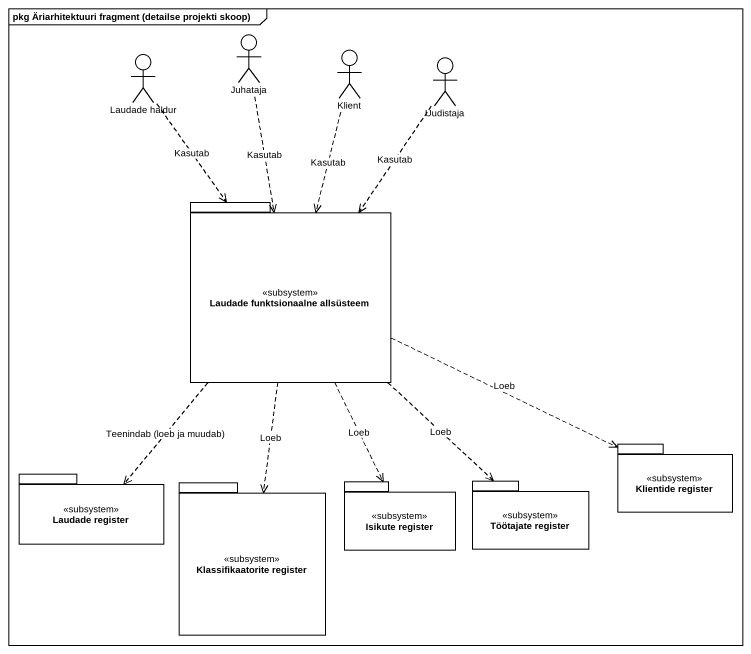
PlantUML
@startuml
mainframe pkg Äriarhitektuuri fragment (detailse projekti skoop)
actor Juhataja
actor Klient
actor "Laudade haldur" as Laudade_haldur
actor Uudistaja
package "Laudade funktsionaalne allsüsteem" as Laudade_funktsionaalne <<subsystem>> {
}
package "Laudade register" as Laudade_register <<subsystem>> {
}
package "Klientide register" as Klientide_register <<subsystem>> {
}
package "Klassifikaatorite register" as Klassifikaatorite_register <<subsystem>> {
}
package "Isikute register" as Isikute_register <<subsystem>> {
}
package "Töötajate register" as Töötajate_register <<subsystem>> {
}
Juhataja ..> Laudade_funktsionaalne : Kasutab
Klient ..> Laudade_funktsionaalne : Kasutab
Laudade_haldur ..> Laudade_funktsionaalne : Kasutab
Uudistaja ..> Laudade_funktsionaalne : Kasutab
Laudade_funktsionaalne ..> Laudade_register : Teenindab (loeb ja muudab)
Laudade_funktsionaalne .right.> Klientide_register : Loeb
Laudade_funktsionaalne ..> Klassifikaatorite_register : Loeb
Laudade_funktsionaalne ..> Isikute_register : Loeb
Laudade_funktsionaalne ..> Töötajate_register : Loeb
@enduml
